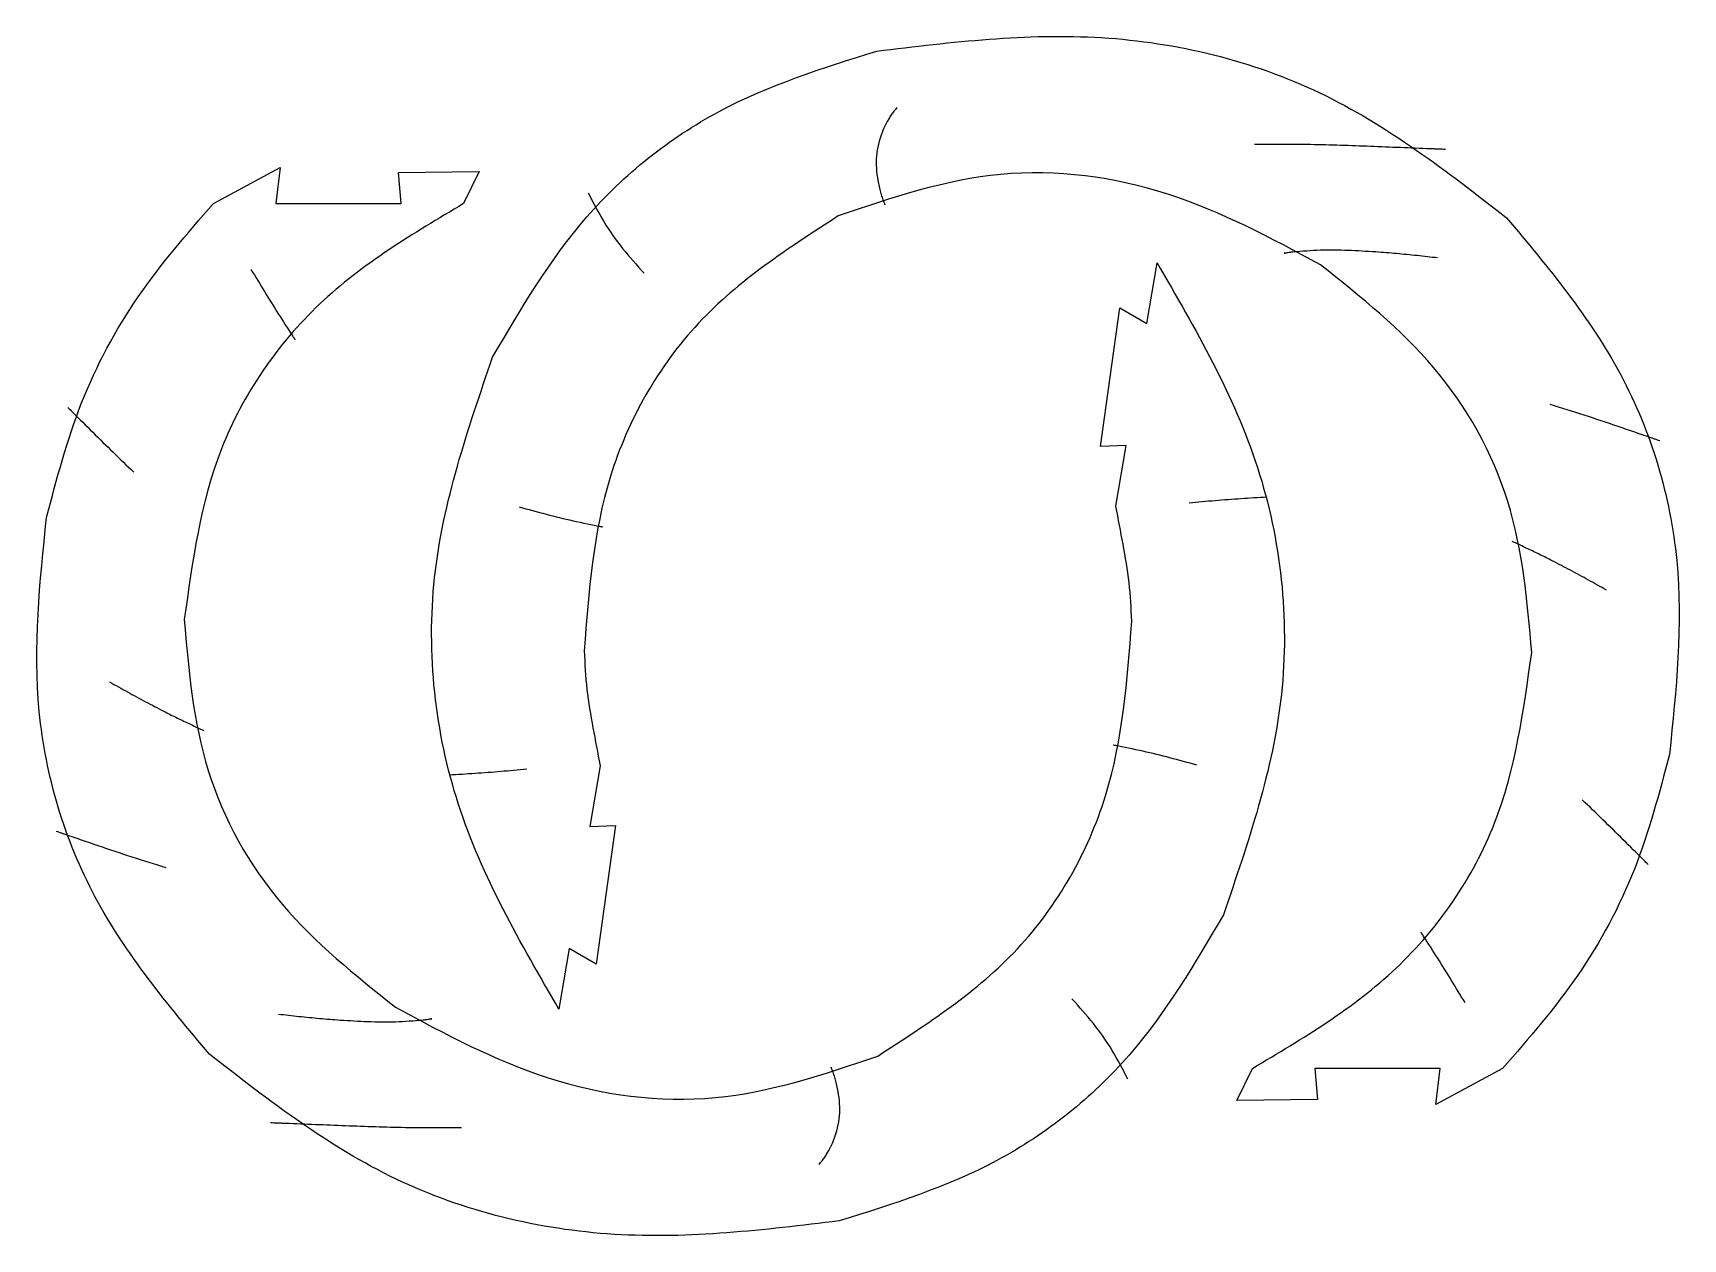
# Model space of a CAD drawing. Extents: x 18 to 765, y 24 to 569.
import ezdxf

# ---------------------------------------------------------------- set-up
doc = ezdxf.new("R2010")
doc.units = 0
doc.layers.get('0').update_dxf_attribs({"linetype": 'CONTINUOUS'})

msp = doc.modelspace()

# ---------------------------------------------------------------- linework, layer by layer
at = {"color": 5}
for p, q in [((99.850567, 492.220972), (130.059574, 508.608667)), ((130.059574, 508.608667), (128.171254, 492.220972)), ((183.592435, 506.340763), (220.191937, 506.717787)), ((184.812611, 492.220972), (183.592435, 506.340763)), ((220.191937, 506.717787), (213.133298, 492.220972)), ((128.171254, 492.220972), (156.49194, 492.220972)), ((156.49194, 492.220972), (184.812611, 492.220972)), ((522.349646, 437.871871), (527.002562, 465.434573)), ((501.476267, 382.305457), (510.133174, 444.97547)), ((510.133174, 444.97547), (522.349646, 437.871871)), ((513.043814, 382.746481), (501.476267, 382.305457)), ((508.390897, 355.183795), (513.043814, 382.746481)), ((274.925244, 237.767596), (270.272328, 210.20491)), ((270.272328, 210.20491), (281.839874, 210.645934)), ((281.839874, 210.645934), (273.182967, 147.975921)), ((260.966496, 155.07952), (256.313579, 127.516818)), ((273.182967, 147.975921), (260.966496, 155.07952)), ((563.124204, 86.233604), (570.182844, 100.730419)), ((626.824201, 100.730419), (598.503531, 100.730419)), ((598.503531, 100.730419), (599.723707, 86.610628)), ((655.144888, 100.730419), (626.824201, 100.730419)), ((683.465574, 100.730419), (653.256568, 84.342724)), ((653.256568, 84.342724), (655.144888, 100.730419)), ((599.723707, 86.610628), (563.124204, 86.233604))]:
    msp.add_line(p, q, dxfattribs=at)
at = {"color": 7}
for p, q in [((403.807524, 491.716104), (403.689284, 492.018288)), ((136.823269, 430.636879), (136.816869, 430.644879)), ((136.905349, 430.512559), (136.823269, 430.636879)), ((646.410792, 162.438832), (646.492872, 162.314512)), ((646.492872, 162.314512), (646.499272, 162.306512)), ((379.508617, 101.235287), (379.626857, 100.933103))]:
    msp.add_line(p, q, dxfattribs=at)
at = {"color": 5}
for points, knots in [([(400.223956, 561.285552), (434.078023, 565.366546), (501.789534, 573.528941), (604.211107, 548.715268), (658.257176, 506.768339), (685.248342, 485.819608)], [0, 0, 0, 0, 101.898306, 203.806784, 305.475187, 305.475187, 305.475187, 305.475187]), ([(226.269251, 422.643427), (239.236966, 444.773599), (265.161771, 489.015807), (326.802307, 538.274435), (375.743975, 553.613268), (400.223956, 561.285552)], [0, 0, 0, 0, 76.550273, 153.037818, 229.582564, 229.582564, 229.582564, 229.582564]), ([(601.040539, 464.470188), (578.609674, 476.576273), (533.775068, 500.773803), (455.423912, 511.339323), (406.939397, 494.848098), (382.726501, 486.612472)], [0, 0, 0, 0, 76.213537, 152.334918, 228.272131, 228.272131, 228.272131, 228.272131]), ([(24.354043, 350.159043), (28.982615, 367.689263), (38.240004, 402.750627), (64.170784, 451.1803), (87.956694, 478.540044), (99.850567, 492.220972)], [0, 0, 0, 0, 54.275462, 108.553789, 162.840492, 162.840492, 162.840492, 162.840492]), ([(213.133298, 492.220972), (190.240198, 478.636207), (144.470241, 451.476314), (97.612534, 383.092733), (90.344269, 330.283373), (86.711128, 303.885893)], [0, 0, 0, 0, 79.305031, 158.553798, 237.759361, 237.759361, 237.759361, 237.759361]), ([(382.726501, 486.612472), (360.170862, 472.031474), (315.034633, 442.853348), (273.753148, 370.038632), (269.73018, 316.565113), (267.71802, 289.81937)], [0, 0, 0, 0, 79.761585, 159.611396, 239.514889, 239.514889, 239.514889, 239.514889]), ([(685.248342, 485.819608), (704.158262, 463.200141), (741.975338, 417.964514), (768.165138, 330.724812), (762.030297, 272.108121), (758.962099, 242.792348)], [0, 0, 0, 0, 87.863941, 175.715038, 263.61067, 263.61067, 263.61067, 263.61067]), ([(527.002562, 465.434573), (544.411326, 435.483862), (579.226037, 375.587283), (590.880891, 268.67504), (568.322034, 203.088684), (557.04689, 170.307964)], [0, 0, 0, 0, 103.250727, 206.484759, 309.640382, 309.640382, 309.640382, 309.640382]), ([(696.605014, 289.065498), (694.610551, 312.21642), (690.621818, 358.516018), (655.525233, 421.166663), (619.210729, 450.028824), (601.040539, 464.470188)], [0, 0, 0, 0, 69.168393, 138.330072, 207.590391, 207.590391, 207.590391, 207.590391]), ([(256.313579, 127.516818), (238.904816, 157.467529), (204.090104, 217.364108), (192.435251, 324.276351), (214.994108, 389.862707), (226.269251, 422.643427)], [0, 0, 0, 0, 103.250727, 206.484759, 309.640382, 309.640382, 309.640382, 309.640382]), ([(515.598121, 303.132021), (515.310385, 308.987695), (514.734696, 320.703466), (511.650051, 337.995416), (509.474697, 349.467968), (508.390897, 355.183795)], [0, 0, 0, 0, 17.569987, 35.153246, 52.611585, 52.611585, 52.611585, 52.611585]), ([(98.067799, 107.131783), (79.157879, 129.751249), (41.340803, 174.986877), (15.151004, 262.226579), (21.285845, 320.84327), (24.354043, 350.159043)], [0, 0, 0, 0, 87.863941, 175.715038, 263.61067, 263.61067, 263.61067, 263.61067]), ([(86.711128, 303.885893), (88.705591, 280.734971), (92.694323, 234.435373), (127.790909, 171.784728), (164.105412, 142.922567), (182.275603, 128.481203)], [0, 0, 0, 0, 69.168393, 138.330072, 207.590391, 207.590391, 207.590391, 207.590391]), ([(400.58964, 106.338919), (423.14528, 120.919917), (468.281509, 150.098043), (509.562994, 222.912759), (513.585962, 276.386278), (515.598121, 303.132021)], [0, 0, 0, 0, 79.761585, 159.611396, 239.514889, 239.514889, 239.514889, 239.514889]), ([(267.71802, 289.81937), (268.005756, 283.963696), (268.581445, 272.247925), (271.666091, 254.955975), (273.841445, 243.483423), (274.925244, 237.767596)], [0, 0, 0, 0, 17.569987, 35.153246, 52.611585, 52.611585, 52.611585, 52.611585]), ([(570.182844, 100.730419), (593.075944, 114.315184), (638.845901, 141.475076), (685.703607, 209.858658), (692.971872, 262.668018), (696.605014, 289.065498)], [0, 0, 0, 0, 79.305031, 158.553798, 237.759361, 237.759361, 237.759361, 237.759361]), ([(758.962099, 242.792348), (754.333527, 225.262128), (745.076138, 190.200764), (719.145357, 141.771091), (695.359447, 114.411347), (683.465574, 100.730419)], [0, 0, 0, 0, 54.275462, 108.553789, 162.840492, 162.840492, 162.840492, 162.840492]), ([(557.04689, 170.307964), (544.079175, 148.177792), (518.154371, 103.935583), (456.513835, 54.676956), (407.572166, 39.338123), (383.092185, 31.665839)], [0, 0, 0, 0, 76.550273, 153.037818, 229.582564, 229.582564, 229.582564, 229.582564]), ([(182.275603, 128.481203), (204.706467, 116.375118), (249.541073, 92.177588), (327.89223, 81.612068), (376.376744, 98.103293), (400.58964, 106.338919)], [0, 0, 0, 0, 76.213537, 152.334918, 228.272131, 228.272131, 228.272131, 228.272131]), ([(383.092185, 31.665839), (349.238119, 27.584845), (281.526607, 19.42245), (179.105035, 44.236123), (125.058966, 86.183052), (98.067799, 107.131783)], [0, 0, 0, 0, 101.898306, 203.806784, 305.475187, 305.475187, 305.475187, 305.475187])]:
    msp.add_open_spline(points, degree=3, knots=knots, dxfattribs=at)
at = {"color": 7}
for points, knots in [([(409.279924, 535.658231), (408.828249, 535.128504), (407.926822, 534.071302), (406.698636, 532.390579), (403.936577, 528.154461), (400.813353, 520.629027), (399.278764, 509.505003), (400.7417, 502.240776), (401.473668, 498.606176)], [0, 0, 0, 0, 2.087829, 4.166774, 6.239492, 17.253017, 28.294173, 39.350456, 39.350456, 39.350456, 39.350456]), ([(652.39276, 516.946325), (643.371327, 517.306506), (625.319075, 518.027243), (598.231067, 519.062524), (580.154368, 519.040217), (571.116844, 519.029064)], [0, 0, 0, 0, 27.086653, 54.201486, 81.311365, 81.311365, 81.311365, 81.311365]), ([(657.639592, 516.725618), (657.124208, 516.747287), (655.946408, 516.796808), (654.197469, 516.870489), (652.963905, 516.922325), (652.39276, 516.946325)], [0, 0, 0, 0, 1.547516, 3.536524, 5.251472, 5.251472, 5.251472, 5.251472]), ([(269.545382, 497.067312), (271.797845, 492.666451), (276.298924, 483.872243), (284.880137, 471.731305), (291.504302, 464.410403), (294.81873, 460.74736)], [0, 0, 0, 0, 14.818182, 29.611066, 44.424916, 44.424916, 44.424916, 44.424916]), ([(401.473668, 498.606176), (401.698114, 497.798468), (402.136023, 496.222573), (402.930323, 493.928112), (403.515855, 492.451596), (403.807524, 491.716104)], [0, 0, 0, 0, 2.514443, 4.905858, 7.279422, 7.279422, 7.279422, 7.279422]), ([(626.087481, 470.322935), (621.908819, 470.573934), (613.546674, 471.076221), (601.001561, 471.284769), (592.680413, 470.604665), (588.539051, 470.266183)], [0, 0, 0, 0, 12.559802, 25.134088, 37.592784, 37.592784, 37.592784, 37.592784]), ([(588.539051, 470.266183), (588.148128, 470.216313), (587.351896, 470.114737), (586.044667, 469.935465), (585.130067, 469.794874), (584.619323, 469.716363)], [0, 0, 0, 0, 1.182275, 2.408051, 3.958255, 3.958255, 3.958255, 3.958255]), ([(584.619323, 469.716363), (584.628293, 469.7177), (584.709217, 469.729769), (584.838086, 469.748994), (584.957986, 469.766876), (585.005931, 469.774027)], [0, 0, 0, 0, 0.027207, 0.245457, 0.390885, 0.390885, 0.390885, 0.390885]), ([(654.044728, 467.624638), (650.942021, 467.976028), (644.737956, 468.678656), (635.418541, 469.587781), (629.197226, 470.077932), (626.087481, 470.322935)], [0, 0, 0, 0, 9.367562, 18.731054, 28.089055, 28.089055, 28.089055, 28.089055]), ([(116.88143, 462.428653), (118.915021, 459.065496), (122.982014, 452.339491), (129.222073, 442.337062), (133.494961, 435.741664), (135.631093, 432.444447)], [0, 0, 0, 0, 11.790483, 23.579879, 35.365831, 35.365831, 35.365831, 35.365831]), ([(135.631093, 432.444447), (135.772093, 432.230765), (136.093703, 431.743376), (136.518348, 431.099343), (136.802121, 430.669076), (136.905349, 430.512559)], [0, 0, 0, 0, 0.768028, 1.751807, 2.314286, 2.314286, 2.314286, 2.314286]), ([(34.048458, 399.899568), (34.218929, 399.728144), (34.66147, 399.283124), (35.359539, 398.581166), (35.887131, 398.050627), (36.14265, 397.793681)], [0, 0, 0, 0, 0.725271, 1.882809, 2.969916, 2.969916, 2.969916, 2.969916]), ([(36.14265, 397.793681), (39.1861, 394.752461), (45.273434, 388.669587), (54.471231, 379.611797), (60.681387, 373.653454), (63.786441, 370.674306)], [0, 0, 0, 0, 12.907541, 25.816928, 38.726116, 38.726116, 38.726116, 38.726116]), ([(750.941523, 386.086069), (745.863649, 387.845224), (735.698992, 391.366619), (720.379402, 396.465593), (710.086105, 399.637822), (704.937573, 401.224516)], [0, 0, 0, 0, 16.121911, 32.272104, 48.434114, 48.434114, 48.434114, 48.434114]), ([(754.572691, 384.807253), (754.241693, 384.923825), (753.461005, 385.198769), (752.250614, 385.625037), (751.371223, 385.934739), (750.941523, 386.086069)], [0, 0, 0, 0, 1.052776, 2.483065, 3.849773, 3.849773, 3.849773, 3.849773]), ([(576.715117, 359.301618), (572.811189, 359.068517), (565.003064, 358.602297), (553.3014, 357.735493), (545.511237, 357.027116), (541.616177, 356.672931)], [0, 0, 0, 0, 11.732574, 23.465956, 35.199202, 35.199202, 35.199202, 35.199202]), ([(238.282761, 354.957447), (242.355148, 353.812012), (250.496611, 351.522073), (262.375249, 348.642085), (271.698183, 346.708682), (275.390552, 346.005111), (276.152602, 345.859584), (275.792284, 345.928443), (275.663958, 345.952967)], [0, 0, 0, 0, 12.614298, 25.218337, 37.800134, 38.235843, 38.745551, 39.027494, 39.027494, 39.027494, 39.027494]), ([(689.597142, 338.430247), (689.335531, 338.548216), (688.749874, 338.812307), (688.153219, 339.080001), (687.818982, 339.231513), (687.808502, 339.236263)], [0, 0, 0, 0, 0.860938, 1.927341, 1.96186, 1.96186, 1.96186, 1.96186]), ([(705.908837, 330.521976), (704.082582, 331.446509), (700.408644, 333.306423), (694.973189, 335.948305), (691.345029, 337.623306), (689.597142, 338.430247)], [0, 0, 0, 0, 6.140789, 12.353624, 18.129024, 18.129024, 18.129024, 18.129024]), ([(730.49962, 317.242856), (727.787998, 318.761257), (722.366318, 321.797183), (714.172869, 326.232269), (708.662472, 329.092615), (705.908837, 330.521976)], [0, 0, 0, 0, 9.323355, 18.641335, 27.948745, 27.948745, 27.948745, 27.948745]), ([(52.816521, 275.708534), (55.528143, 274.190134), (60.949823, 271.154208), (69.143273, 266.719122), (74.65367, 263.858776), (77.407304, 262.429415)], [0, 0, 0, 0, 9.323355, 18.641335, 27.948745, 27.948745, 27.948745, 27.948745]), ([(77.407304, 262.429415), (79.23356, 261.504882), (82.907498, 259.644968), (88.342953, 257.003086), (91.971113, 255.328085), (93.718999, 254.521144)], [0, 0, 0, 0, 6.140789, 12.353624, 18.129024, 18.129024, 18.129024, 18.129024]), ([(93.718999, 254.521144), (93.980611, 254.403175), (94.566267, 254.139084), (95.162923, 253.87139), (95.497159, 253.719878), (95.507639, 253.715128)], [0, 0, 0, 0, 0.860938, 1.927341, 1.96186, 1.96186, 1.96186, 1.96186]), ([(545.03338, 237.993944), (540.960993, 239.139379), (532.81953, 241.429318), (520.940892, 244.309306), (511.617959, 246.242709), (507.92559, 246.94628), (507.163539, 247.091807), (507.523858, 247.022948), (507.652184, 246.998424)], [0, 0, 0, 0, 12.614298, 25.218337, 37.800134, 38.235843, 38.745551, 39.027494, 39.027494, 39.027494, 39.027494]), ([(206.601025, 233.649773), (210.504953, 233.882874), (218.313077, 234.349094), (230.014741, 235.215898), (237.804905, 235.924274), (241.699964, 236.27846)], [0, 0, 0, 0, 11.732574, 23.465956, 35.199202, 35.199202, 35.199202, 35.199202]), ([(747.173491, 195.15771), (744.130042, 198.19893), (738.042707, 204.281804), (728.844911, 213.339594), (722.634755, 219.297937), (719.529701, 222.277085)], [0, 0, 0, 0, 12.907541, 25.816928, 38.726116, 38.726116, 38.726116, 38.726116]), ([(28.743451, 208.144138), (29.074449, 208.027566), (29.855137, 207.752622), (31.065527, 207.326354), (31.944918, 207.016652), (32.374618, 206.865322)], [0, 0, 0, 0, 1.052776, 2.483065, 3.849773, 3.849773, 3.849773, 3.849773]), ([(32.374618, 206.865322), (37.452493, 205.106167), (47.617149, 201.584772), (62.936739, 196.485798), (73.230037, 193.313569), (78.378568, 191.726875)], [0, 0, 0, 0, 16.121911, 32.272104, 48.434114, 48.434114, 48.434114, 48.434114]), ([(749.267683, 193.051823), (749.097213, 193.223247), (748.654671, 193.668267), (747.956603, 194.370224), (747.42901, 194.900764), (747.173491, 195.15771)], [0, 0, 0, 0, 0.725271, 1.882809, 2.969916, 2.969916, 2.969916, 2.969916]), ([(647.685048, 160.506944), (647.544048, 160.720626), (647.222439, 161.208015), (646.797794, 161.852048), (646.51402, 162.282315), (646.410792, 162.438832)], [0, 0, 0, 0, 0.768028, 1.751807, 2.314286, 2.314286, 2.314286, 2.314286]), ([(666.434711, 130.522738), (664.401121, 133.885895), (660.334127, 140.6119), (654.094069, 150.614329), (649.82118, 157.209727), (647.685048, 160.506944)], [0, 0, 0, 0, 11.790483, 23.579879, 35.365831, 35.365831, 35.365831, 35.365831]), ([(513.77076, 95.884079), (511.518297, 100.28494), (507.017217, 109.079148), (498.436004, 121.220086), (491.81184, 128.540988), (488.497412, 132.204031)], [0, 0, 0, 0, 14.818182, 29.611066, 44.424916, 44.424916, 44.424916, 44.424916]), ([(129.271414, 125.326753), (132.37412, 124.975363), (138.578185, 124.272735), (147.8976, 123.36361), (154.118915, 122.873459), (157.22866, 122.628456)], [0, 0, 0, 0, 9.367562, 18.731054, 28.089055, 28.089055, 28.089055, 28.089055]), ([(157.22866, 122.628456), (161.407323, 122.377457), (169.769467, 121.87517), (182.31458, 121.666622), (190.635728, 122.346726), (194.77709, 122.685208)], [0, 0, 0, 0, 12.559802, 25.134088, 37.592784, 37.592784, 37.592784, 37.592784]), ([(194.77709, 122.685208), (195.168014, 122.735078), (195.964245, 122.836654), (197.271475, 123.015926), (198.186074, 123.156517), (198.696818, 123.235028)], [0, 0, 0, 0, 1.182275, 2.408051, 3.958255, 3.958255, 3.958255, 3.958255]), ([(198.696818, 123.235028), (198.687849, 123.233691), (198.606925, 123.221622), (198.478056, 123.202397), (198.358156, 123.184515), (198.31021, 123.177364)], [0, 0, 0, 0, 0.027207, 0.245457, 0.390885, 0.390885, 0.390885, 0.390885]), ([(381.842473, 94.345215), (381.618028, 95.152923), (381.180118, 96.728818), (380.385818, 99.023279), (379.800286, 100.499795), (379.508617, 101.235287)], [0, 0, 0, 0, 2.514443, 4.905858, 7.279422, 7.279422, 7.279422, 7.279422]), ([(374.036218, 57.29316), (374.487892, 57.822887), (375.38932, 58.880089), (376.617506, 60.560812), (379.379564, 64.79693), (382.502788, 72.322364), (384.037378, 83.446388), (382.574442, 90.710615), (381.842473, 94.345215)], [0, 0, 0, 0, 2.087829, 4.166774, 6.239492, 17.253017, 28.294173, 39.350456, 39.350456, 39.350456, 39.350456]), ([(125.67655, 76.225773), (126.191933, 76.204104), (127.369734, 76.154583), (129.118673, 76.080902), (130.352236, 76.029066), (130.923382, 76.005066)], [0, 0, 0, 0, 1.547516, 3.536524, 5.251472, 5.251472, 5.251472, 5.251472]), ([(130.923382, 76.005066), (139.944815, 75.644885), (157.997067, 74.924148), (185.085074, 73.888867), (203.161774, 73.911174), (212.199298, 73.922327)], [0, 0, 0, 0, 27.086653, 54.201486, 81.311365, 81.311365, 81.311365, 81.311365])]:
    msp.add_open_spline(points, degree=3, knots=knots, dxfattribs=at)

doc.saveas('drawing.dxf')
